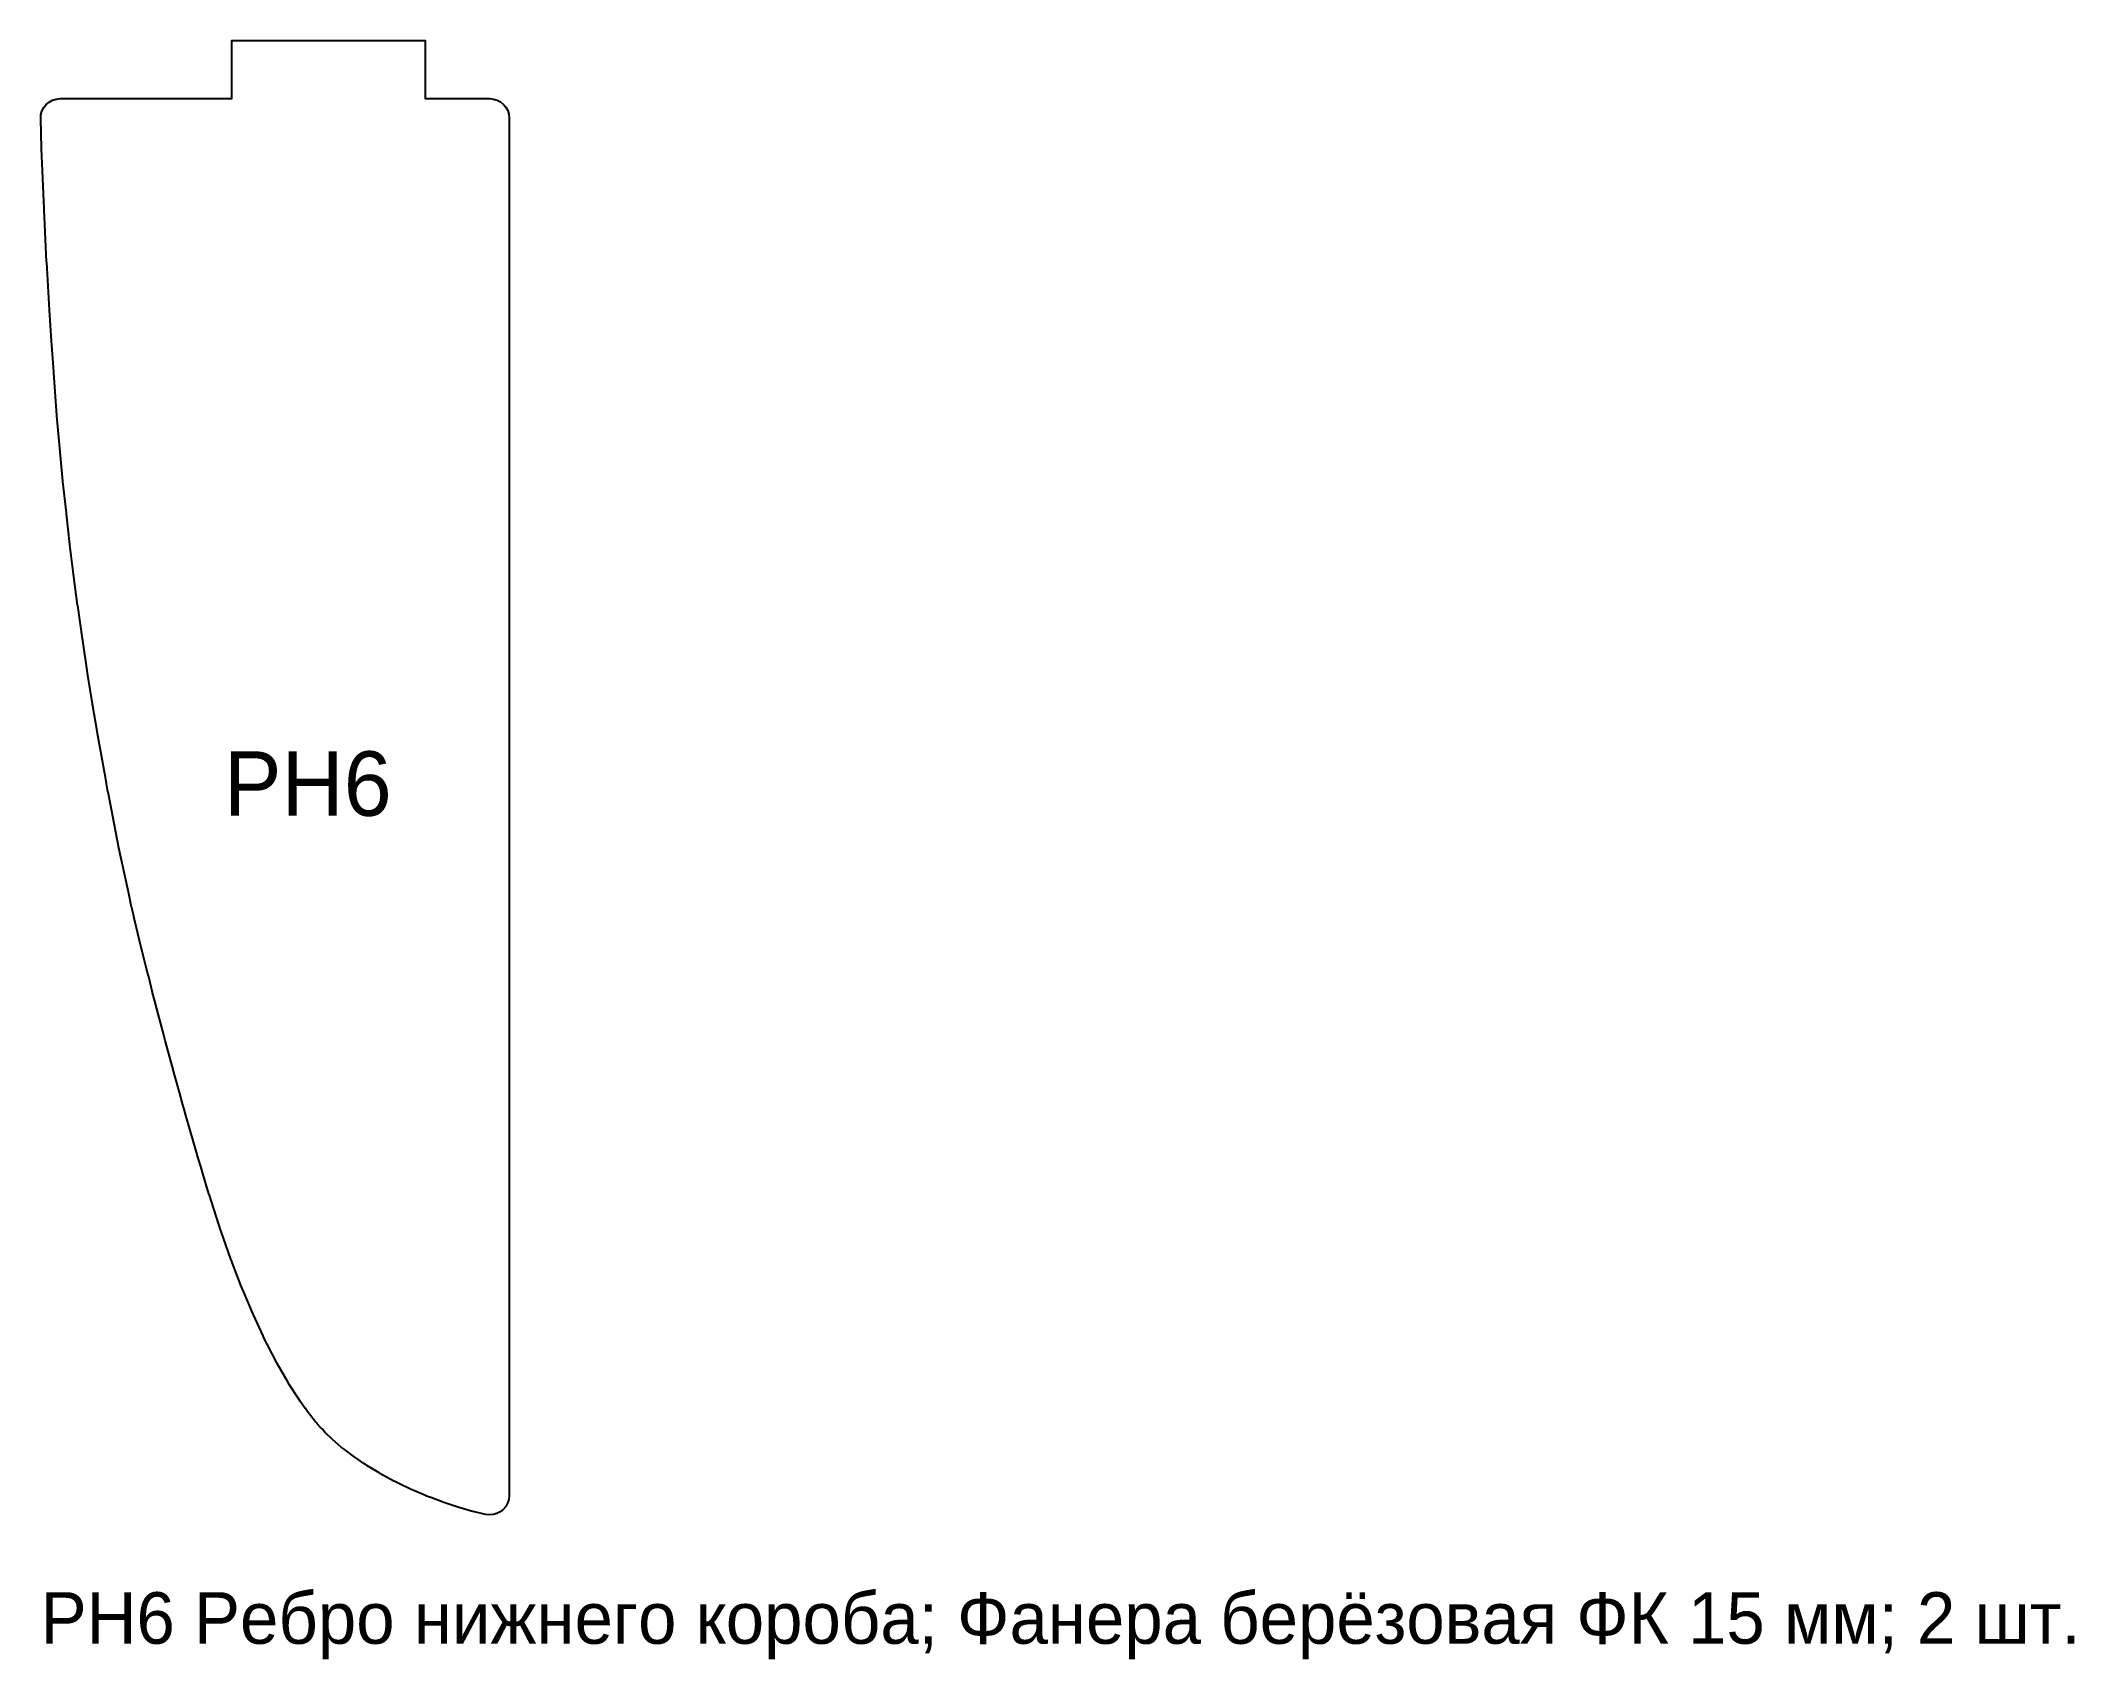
# Model space of a CAD drawing. Header units: millimetres. Extents: x 0 to 315, y -22 to 229.
import ezdxf
from ezdxf.enums import TextEntityAlignment as Align

# ---------------------------------------------------------------- set-up
doc = ezdxf.new("R2010")
doc.units = ezdxf.units.MM
doc.layers.add('CUT_OUT', color=7, linetype='Continuous')
doc.layers.add('TEXT', color=8, linetype='Continuous')

msp = doc.modelspace()

# ---------------------------------------------------------------- linework, layer by layer
at = {"layer": 'CUT_OUT'}
msp.add_lwpolyline([(0.04, 217.19), (0.2, 217.77), (0.47, 218.3), (0.84, 218.77), (1.3, 219.16), (1.83, 219.45), (2.4, 219.63), (3, 219.69), (29.63, 219.69), (29.63, 228.69), (59.63, 228.69), (59.63, 219.69), (69.66, 219.69), (70.25, 219.63), (70.81, 219.46), (71.33, 219.18), (71.79, 218.81), (72.16, 218.35), (72.44, 217.83), (72.61, 217.27), (72.66, 216.69), (72.66, 3), (72.6, 2.4), (72.43, 1.83), (72.14, 1.31), (71.76, 0.85), (71.29, 0.48), (70.76, 0.21), (70.19, 0.04), (69.59, 0), (69, 0.07), (68.58, 0.17), (68.57, 0.17), (67.1, 0.51), (66.96, 0.54), (64.69, 1.18), (64.56, 1.23), (63.17, 1.69), (63.16, 1.69), (62.37, 1.95), (62.25, 2), (60.51, 2.67), (59.86, 2.92), (59.74, 2.97), (59.68, 2.99), (57.37, 4), (57.26, 4.05), (55.66, 4.82), (54.92, 5.19), (54.8, 5.25), (52.62, 6.43), (52.5, 6.5), (50.57, 7.67), (50.49, 7.72), (50.36, 7.81), (50.14, 7.95), (50.14, 7.95), (48.71, 8.93), (48.57, 9.03), (47.05, 10.2), (46.91, 10.3), (46.77, 10.42), (46.63, 10.52), (45.28, 11.69), (45.17, 11.79), (44.22, 12.69), (44.07, 12.85), (43.64, 13.32), (43.4, 13.57), (42.91, 14.1), (42.77, 14.27), (42.6, 14.48), (41.7, 15.61), (41.6, 15.74), (41.06, 16.49), (41.05, 16.5), (40.2, 17.69), (40.13, 17.8), (38.46, 20.4), (38.45, 20.41), (38.45, 20.42), (38.37, 20.54), (36.69, 23.47), (36.63, 23.59), (35.15, 26.46), (34.89, 26.95), (34.84, 27.06), (34.57, 27.64), (34.51, 27.76), (32.99, 31.01), (32.95, 31.11), (31.34, 34.89), (31.34, 34.9), (31.28, 35.03), (31.24, 35.13), (31.16, 35.35), (31.12, 35.46), (29.54, 39.56), (29.51, 39.65), (28.01, 43.93), (28, 43.93), (27.85, 44.36), (27.83, 44.43), (27.63, 45.06), (26.11, 49.76), (26.1, 49.81), (24.99, 53.47), (24.98, 53.52), (24.27, 55.86), (24.26, 55.9), (23.22, 59.49), (22.41, 62.31), (22.4, 62.34), (21.84, 64.35), (21.82, 64.42), (20.53, 69.06), (20.53, 69.09), (19.81, 71.72), (19.32, 73.57), (19.14, 74.22), (19.14, 74.24), (17.87, 79.09), (17.86, 79.1), (17.37, 81), (17.37, 81.01), (16.7, 83.65), (16.69, 83.67), (15.35, 89.1), (15.35, 89.11), (14.56, 92.34), (14.55, 92.37), (14.12, 94.22), (14.11, 94.28), (13.61, 96.63), (13.57, 96.83), (12.09, 103.7), (12.08, 103.75), (10.97, 109.41), (10.97, 109.42), (10.45, 112.11), (10.44, 112.16), (9.99, 114.72), (9.95, 114.96), (8.81, 121.23), (8.81, 121.26), (8.04, 125.78), (8.04, 125.81), (7.28, 130.58), (7.27, 130.63), (6.55, 135.64), (6.51, 135.91), (5.74, 141.07), (5.73, 141.12), (5.11, 145.91), (5.11, 145.92), (4.53, 150.48), (4.52, 150.53), (4.01, 155.3), (3.99, 155.45), (3.45, 160.3), (3.45, 160.35), (3.03, 164.88), (3.03, 164.89), (2.53, 170.49), (2.53, 170.53), (2.04, 177.18), (2.03, 177.3), (1.66, 182.1), (1.66, 182.14), (1.37, 186.88), (1.37, 186.89), (0.93, 194.32), (0.92, 194.36), (0.55, 202.51), (0.54, 202.63), (0.31, 207.32), (0.31, 207.36), (0.15, 211.93), (0.15, 211.94), (0, 216.59), (0.04, 217.19)], close=True, dxfattribs=at)

# ---------------------------------------------------------------- texts
at = {"layer": 'TEXT'}
msp.add_text('РН6', height=10, dxfattribs=at).set_placement((41.44, 113.44), align=Align.MIDDLE_CENTER)
msp.add_text('РН6 Ребро нижнего короба; Фанера берёзовая ФК 15 мм; 2 шт.', height=8, dxfattribs=at).set_placement((0, -20))

doc.saveas('drawing.dxf')
